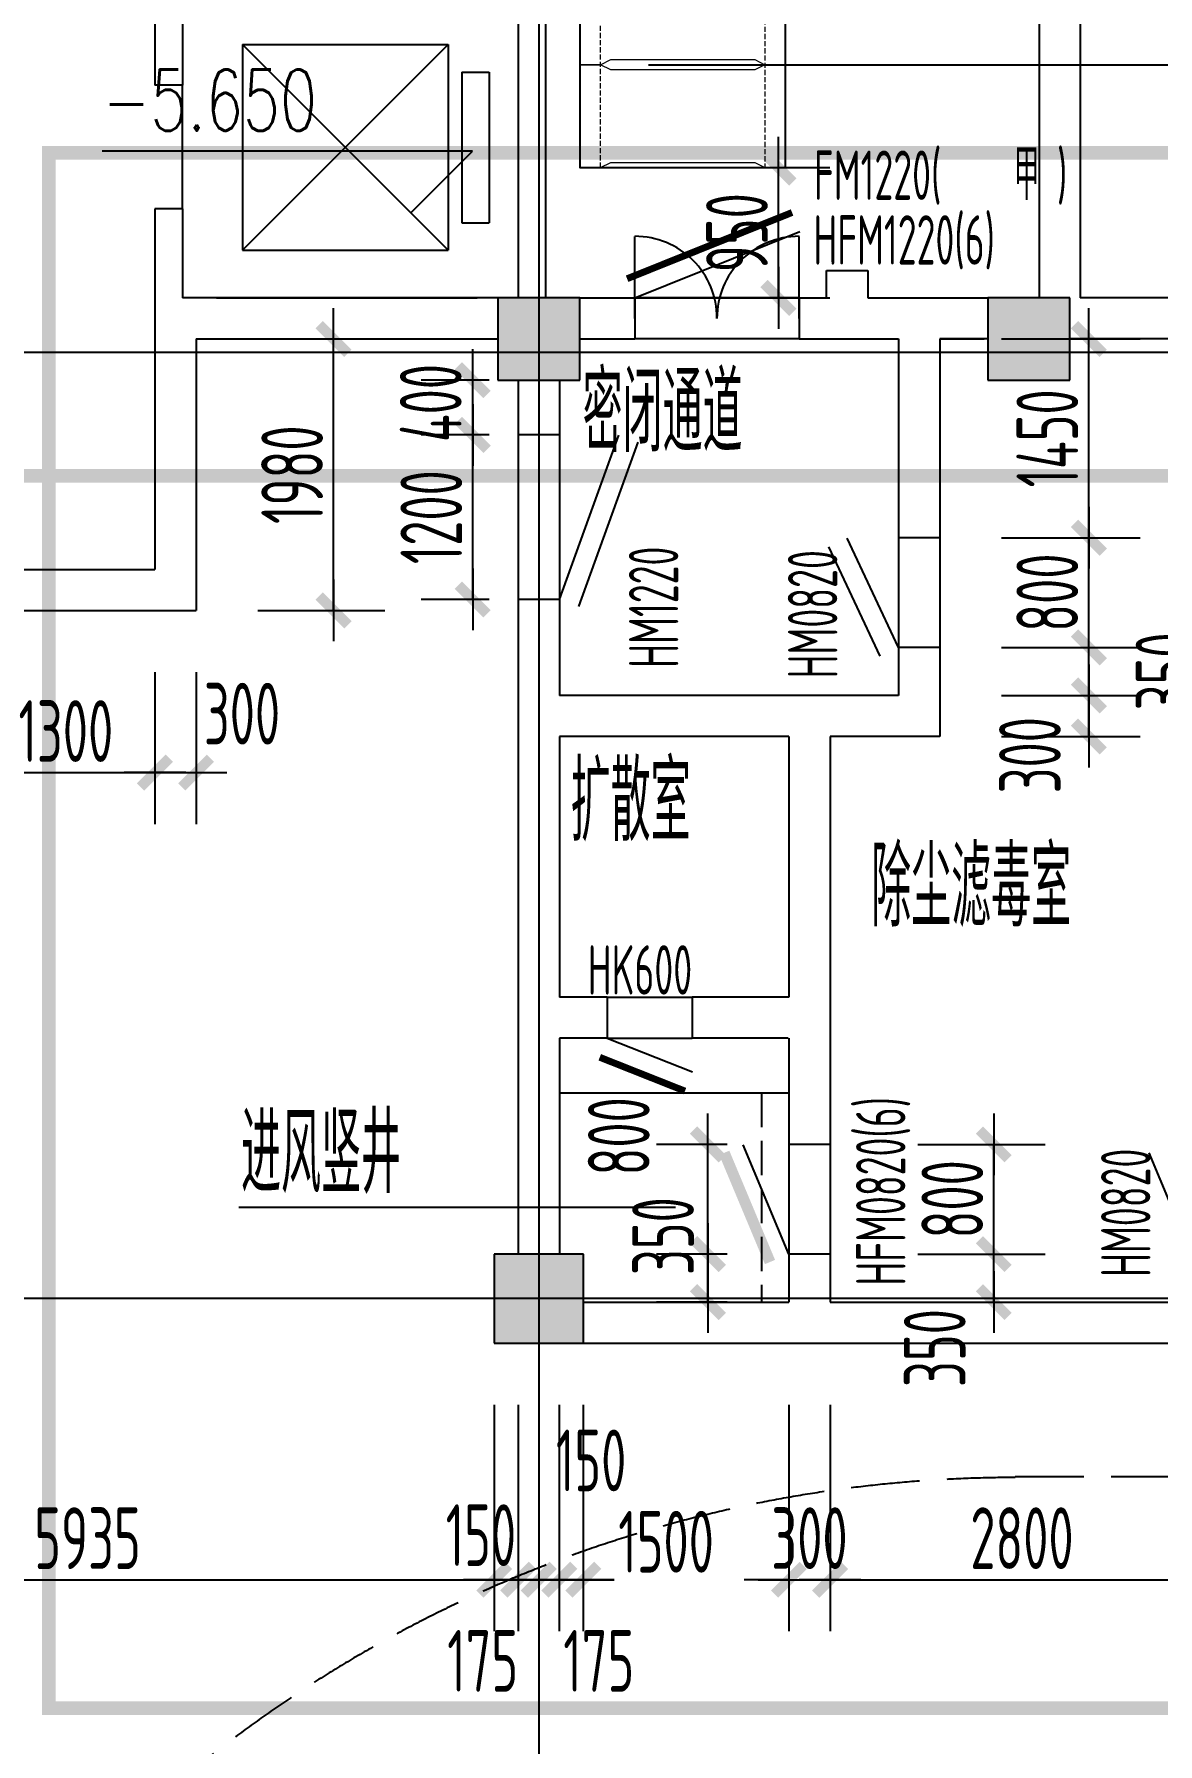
# Model space of a CAD drawing. Extents: x 1596194 to 1987057, y -212608 to 63160.
# Drawn here: x 1738349 to 1746546, y 21163 to 33633 of the extents above; entities that cross this region are included whole.
import ezdxf

# ---------------------------------------------------------------- set-up
doc = ezdxf.new("R2010")
doc.units = 0
doc.header["$LTSCALE"] = 100
doc.header["$MEASUREMENT"] = 0
doc.linetypes.add('DASH', pattern=[0.35, 0.25, -0.1])
doc.linetypes.add('DASH_200', pattern=[0.7, 0.5, -0.2])
doc.layers.get('0').update_dxf_attribs({"linetype": 'CONTINUOUS'})
doc.layers.get('DEFPOINTS').update_dxf_attribs({"linetype": 'CONTINUOUS'})
for name, color, linetype in [('_走道示意', 8, 'CONTINUOUS'), ('COLUMN', 1, 'CONTINUOUS'), ('DOTE', 251, 'CONTINUOUS'), ('PUB_DIM', 3, 'CONTINUOUS'), ('PUB_TEXT', 30, 'CONTINUOUS'), ('SOLID_HATCH', 40, 'CONTINUOUS'), ('STAIR', 5, 'CONTINUOUS'), ('WALL', 2, 'CONTINUOUS'), ('WINDOW', 4, 'CONTINUOUS'), ('图层2', 251, 'CONTINUOUS')]:
    doc.layers.add(name, color=color, linetype=linetype)
doc.layers.add('AXIS', color=3, linetype='CONTINUOUS', lineweight=9)
doc.styles.add('_TCH_DIM', font='SIMPLEX', dxfattribs={"bigfont": 'GBCBIG'})
doc.styles.add('DIM_FONT', font='SYSZ.shx', dxfattribs={"width": 0.7, "bigfont": 'SYFS.shx'})
doc.dimstyles.new('DIMN150', dxfattribs={"dimscale": 1.5, "dimtxt": 300, "dimasz": 1, "dimexe": 250, "dimexo": 300, "dimgap": 30, "dimtad": 1, "dimdec": 0, "dimzin": 0, "dimdsep": 46, "dimtxsty": 'DIM_FONT', "dimblk": 'ARCHTICK', "dimcen": 0.09, "dimclrt": 7, "dimazin": 2, "dimtfac": 1, "dimtdec": 0, "dimtix": 1, "dimtmove": 2, "dimatfit": 3, "dimldrblk": 'DOT', "dimfxl": 0, "dimtolj": 1, "dimtzin": 0, "dimarcsym": 0})

# ---------------------------------------------------------------- blocks, each defined once
blk = doc.blocks.new('_archtick')
blk.add_line((-150, 0), (150, 0))
at = {"const_width": 50}
blk.add_lwpolyline([(-70, -70), (70, 70)], dxfattribs=at)
blk = doc.blocks.new('*D266')
at = {"layer": 'DEFPOINTS', "color": 0}
for p in [(1743264, 24735), (1743855, 24735), (1743855, 24385)]:
    blk.add_point(p, dxfattribs=at)
at = {"layer": 'PUB_DIM', "color": 0, "lineweight": -2}
for p, q in [((1743405, 24735), (1742889, 24735)), ((1743264, 24385), (1743264, 24735)), ((1743405, 24385), (1742889, 24385))]:
    blk.add_line(p, q, dxfattribs=at)
at = {"layer": 'PUB_DIM', "color": 0, "lineweight": -2, "xscale": 1.5, "yscale": 1.5, "zscale": 1.5}
for p, rotation in [((1743264, 24735), 90), ((1743264, 24385), 270)]:
    blk.add_blockref('_archtick', p, dxfattribs=dict(at, rotation=rotation))
at = {"layer": 'PUB_DIM', "color": 7, "insert": (1742937, 24866), "char_height": 450, "attachment_point": 5, "rotation": 90, "style": 'DIM_FONT'}
blk.add_mtext('\\A1;350', dxfattribs=at)
blk = doc.blocks.new('_Dot')
at = {"color": 0, "linetype": 'ByBlock', "lineweight": -2}
blk.add_line((-0.5, 0), (-1, 0), dxfattribs=at)
at = {"color": 0, "linetype": 'ByBlock', "const_width": 0.5}
blk.add_lwpolyline([(-0.25, 0, 1), (0.25, 0, 1)], format="xyb", close=True, dxfattribs=at)
blk = doc.blocks.new('*D267')
at = {"layer": 'DEFPOINTS', "color": 0}
for p in [(1743264, 25535), (1743855, 25535), (1743855, 24735)]:
    blk.add_point(p, dxfattribs=at)
at = {"layer": 'PUB_DIM', "color": 0, "lineweight": -2}
for p, q in [((1743405, 25535), (1742889, 25535)), ((1743264, 24735), (1743264, 25535)), ((1743405, 24735), (1742889, 24735))]:
    blk.add_line(p, q, dxfattribs=at)
at = {"layer": 'PUB_DIM', "color": 0, "lineweight": -2, "xscale": 1.5, "yscale": 1.5, "zscale": 1.5}
for p, rotation in [((1743264, 25535), 90), ((1743264, 24735), 270)]:
    blk.add_blockref('_archtick', p, dxfattribs=dict(at, rotation=rotation))
at = {"layer": 'PUB_DIM', "color": 7, "insert": (1742614, 25594), "char_height": 450, "attachment_point": 5, "rotation": 90, "style": 'DIM_FONT'}
blk.add_mtext('\\A1;800', dxfattribs=at)
blk = doc.blocks.new('*D357')
at = {"layer": 'DEFPOINTS', "color": 0}
for p in [(1744955, 31410), (1746043, 31410), (1744955, 29960)]:
    blk.add_point(p, dxfattribs=at)
at = {"layer": 'PUB_DIM', "color": 0, "lineweight": -2}
for p, q in [((1745405, 31410), (1746418, 31410)), ((1746043, 29960), (1746043, 31410)), ((1745405, 29960), (1746418, 29960))]:
    blk.add_line(p, q, dxfattribs=at)
at = {"layer": 'PUB_DIM', "color": 0, "lineweight": -2, "xscale": 1.5, "yscale": 1.5, "zscale": 1.5}
for p, rotation in [((1746043, 31410), 90), ((1746043, 29960), 270)]:
    blk.add_blockref('_archtick', p, dxfattribs=dict(at, rotation=rotation))
at = {"layer": 'PUB_DIM', "color": 7, "insert": (1745740, 30685), "char_height": 450, "attachment_point": 5, "rotation": 90, "style": 'DIM_FONT'}
blk.add_mtext('\\A1;1450', dxfattribs=at)
blk = doc.blocks.new('*D358')
at = {"layer": 'DEFPOINTS', "color": 0}
for p in [(1744955, 29960), (1746043, 29960), (1744955, 29160)]:
    blk.add_point(p, dxfattribs=at)
at = {"layer": 'PUB_DIM', "color": 0, "lineweight": -2}
for p, q in [((1745405, 29960), (1746418, 29960)), ((1746043, 29960), (1746043, 29962)), ((1746043, 29160), (1746043, 29960)), ((1745405, 29160), (1746418, 29160)), ((1746043, 29160), (1746043, 29159))]:
    blk.add_line(p, q, dxfattribs=at)
at = {"layer": 'PUB_DIM', "color": 0, "lineweight": -2, "xscale": 1.5, "yscale": 1.5, "zscale": 1.5}
for p, rotation in [((1746043, 29960), 270), ((1746043, 29160), 90)]:
    blk.add_blockref('_archtick', p, dxfattribs=dict(at, rotation=rotation))
at = {"layer": 'PUB_DIM', "color": 7, "insert": (1745740, 29560), "char_height": 450, "attachment_point": 5, "rotation": 90, "style": 'DIM_FONT'}
blk.add_mtext('\\A1;800', dxfattribs=at)
blk = doc.blocks.new('*D359')
at = {"layer": 'DEFPOINTS', "color": 0}
for p in [(1744955, 29160), (1746043, 29160), (1744955, 28810)]:
    blk.add_point(p, dxfattribs=at)
at = {"layer": 'PUB_DIM', "color": 0, "lineweight": -2}
for p, q in [((1745405, 29160), (1746418, 29160)), ((1746043, 28810), (1746043, 29160)), ((1745405, 28810), (1746418, 28810))]:
    blk.add_line(p, q, dxfattribs=at)
at = {"layer": 'PUB_DIM', "color": 0, "lineweight": -2, "xscale": 1.5, "yscale": 1.5, "zscale": 1.5}
for p, rotation in [((1746043, 29160), 90), ((1746043, 28810), 270)]:
    blk.add_blockref('_archtick', p, dxfattribs=dict(at, rotation=rotation))
at = {"layer": 'PUB_DIM', "color": 7, "insert": (1746610, 28985), "char_height": 450, "attachment_point": 5, "rotation": 90, "style": 'DIM_FONT'}
blk.add_mtext('\\A1;350', dxfattribs=at)
blk = doc.blocks.new('*D360')
at = {"layer": 'DEFPOINTS', "color": 0}
for p in [(1744955, 28810), (1746043, 28810), (1744955, 28510)]:
    blk.add_point(p, dxfattribs=at)
at = {"layer": 'PUB_DIM', "color": 0, "lineweight": -2}
for p, q in [((1745405, 28810), (1746418, 28810)), ((1746043, 28510), (1746043, 28810)), ((1745405, 28510), (1746418, 28510))]:
    blk.add_line(p, q, dxfattribs=at)
at = {"layer": 'PUB_DIM', "color": 0, "lineweight": -2, "xscale": 1.5, "yscale": 1.5, "zscale": 1.5}
for p, rotation in [((1746043, 28810), 90), ((1746043, 28510), 270)]:
    blk.add_blockref('_archtick', p, dxfattribs=dict(at, rotation=rotation))
at = {"layer": 'PUB_DIM', "color": 7, "insert": (1745613, 28374), "char_height": 450, "attachment_point": 5, "rotation": 90, "style": 'DIM_FONT'}
blk.add_mtext('\\A1;300', dxfattribs=at)
blk = doc.blocks.new('*D361')
at = {"layer": 'DEFPOINTS', "color": 0}
for p in [(1741548, 30710), (1742118, 30710), (1742118, 29510)]:
    blk.add_point(p, dxfattribs=at)
at = {"layer": 'PUB_DIM', "color": 0, "lineweight": -2}
for p, q in [((1741668, 30710), (1741173, 30710)), ((1741548, 29510), (1741548, 30710)), ((1741668, 29510), (1741173, 29510))]:
    blk.add_line(p, q, dxfattribs=at)
at = {"layer": 'PUB_DIM', "color": 0, "lineweight": -2, "xscale": 1.5, "yscale": 1.5, "zscale": 1.5}
for p, rotation in [((1741548, 30710), 90), ((1741548, 29510), 270)]:
    blk.add_blockref('_archtick', p, dxfattribs=dict(at, rotation=rotation))
at = {"layer": 'PUB_DIM', "color": 7, "insert": (1741246, 30110), "char_height": 450, "attachment_point": 5, "rotation": 90, "style": 'DIM_FONT'}
blk.add_mtext('\\A1;1200', dxfattribs=at)
blk = doc.blocks.new('*D362')
at = {"layer": 'DEFPOINTS', "color": 0}
for p in [(1741548, 31110), (1742118, 31110), (1742118, 30710)]:
    blk.add_point(p, dxfattribs=at)
at = {"layer": 'PUB_DIM', "color": 0, "lineweight": -2}
for p, q in [((1741668, 31110), (1741173, 31110)), ((1741548, 30710), (1741548, 31110)), ((1741668, 30710), (1741173, 30710))]:
    blk.add_line(p, q, dxfattribs=at)
at = {"layer": 'PUB_DIM', "color": 0, "lineweight": -2, "xscale": 1.5, "yscale": 1.5, "zscale": 1.5}
for p, rotation in [((1741548, 31110), 90), ((1741548, 30710), 270)]:
    blk.add_blockref('_archtick', p, dxfattribs=dict(at, rotation=rotation))
at = {"layer": 'PUB_DIM', "color": 7, "insert": (1741242, 30943), "char_height": 450, "attachment_point": 5, "rotation": 90, "style": 'DIM_FONT'}
blk.add_mtext('\\A1;400', dxfattribs=at)
blk = doc.blocks.new('*D493')
at = {"layer": 'DEFPOINTS', "color": 0}
for p in [(1744345, 24735), (1745349, 24735), (1744345, 24385)]:
    blk.add_point(p, dxfattribs=at)
at = {"layer": 'PUB_DIM', "color": 0, "lineweight": -2}
for p, q in [((1744795, 24735), (1745724, 24735)), ((1745349, 24385), (1745349, 24735)), ((1744795, 24385), (1745724, 24385))]:
    blk.add_line(p, q, dxfattribs=at)
at = {"layer": 'PUB_DIM', "color": 0, "lineweight": -2, "xscale": 1.5, "yscale": 1.5, "zscale": 1.5}
for p, rotation in [((1745349, 24735), 90), ((1745349, 24385), 270)]:
    blk.add_blockref('_archtick', p, dxfattribs=dict(at, rotation=rotation))
at = {"layer": 'PUB_DIM', "color": 7, "insert": (1744919, 24050), "char_height": 450, "attachment_point": 5, "rotation": 90, "style": 'DIM_FONT'}
blk.add_mtext('\\A1;350', dxfattribs=at)
blk = doc.blocks.new('*D494')
at = {"layer": 'DEFPOINTS', "color": 0}
for p in [(1744345, 25535), (1745349, 25535), (1744345, 24735)]:
    blk.add_point(p, dxfattribs=at)
at = {"layer": 'PUB_DIM', "color": 0, "lineweight": -2}
for p, q in [((1744795, 25535), (1745724, 25535)), ((1745349, 25535), (1745349, 25537)), ((1745349, 24735), (1745349, 25535)), ((1744795, 24735), (1745724, 24735)), ((1745349, 24735), (1745349, 24734))]:
    blk.add_line(p, q, dxfattribs=at)
at = {"layer": 'PUB_DIM', "color": 0, "lineweight": -2, "xscale": 1.5, "yscale": 1.5, "zscale": 1.5}
for p, rotation in [((1745349, 25535), 270), ((1745349, 24735), 90)]:
    blk.add_blockref('_archtick', p, dxfattribs=dict(at, rotation=rotation))
at = {"layer": 'PUB_DIM', "color": 7, "insert": (1745047, 25135), "char_height": 450, "attachment_point": 5, "rotation": 90, "style": 'DIM_FONT'}
blk.add_mtext('\\A1;800', dxfattribs=at)
blk = doc.blocks.new('*D496')
at = {"layer": 'DEFPOINTS', "color": 0}
for p in [(1739530, 31410), (1740533, 31410), (1739530, 29430)]:
    blk.add_point(p, dxfattribs=at)
at = {"layer": 'PUB_DIM', "color": 0, "lineweight": -2}
for p, q in [((1739980, 31410), (1740908, 31410)), ((1740533, 29430), (1740533, 31410)), ((1739980, 29430), (1740908, 29430))]:
    blk.add_line(p, q, dxfattribs=at)
at = {"layer": 'PUB_DIM', "color": 0, "lineweight": -2, "xscale": 1.5, "yscale": 1.5, "zscale": 1.5}
for p, rotation in [((1740533, 31410), 90), ((1740533, 29430), 270)]:
    blk.add_blockref('_archtick', p, dxfattribs=dict(at, rotation=rotation))
at = {"layer": 'PUB_DIM', "color": 7, "insert": (1740231, 30420), "char_height": 450, "attachment_point": 5, "rotation": 90, "style": 'DIM_FONT'}
blk.add_mtext('\\A1;1980', dxfattribs=at)
blk = doc.blocks.new('*D501')
at = {"layer": 'DEFPOINTS', "color": 0}
for p in [(1737930, 29429), (1739230, 29429), (1739230, 28247)]:
    blk.add_point(p, dxfattribs=at)
at = {"layer": 'PUB_DIM', "color": 0, "lineweight": -2}
for p, q in [((1737930, 28979), (1737930, 27872)), ((1739230, 28979), (1739230, 27872)), ((1737930, 28247), (1739230, 28247))]:
    blk.add_line(p, q, dxfattribs=at)
at = {"layer": 'PUB_DIM', "color": 0, "lineweight": -2, "xscale": 1.5, "yscale": 1.5, "zscale": 1.5, "rotation": 180}
blk.add_blockref('_archtick', (1737930, 28247), dxfattribs=at)
at = {"layer": 'PUB_DIM', "color": 0, "lineweight": -2, "xscale": 1.5, "yscale": 1.5, "zscale": 1.5}
blk.add_blockref('_archtick', (1739230, 28247), dxfattribs=at)
at = {"layer": 'PUB_DIM', "color": 7, "insert": (1738580, 28550), "char_height": 450, "attachment_point": 5, "style": 'DIM_FONT'}
blk.add_mtext('\\A1;1300', dxfattribs=at)
blk = doc.blocks.new('*D502')
at = {"layer": 'DEFPOINTS', "color": 0}
for p in [(1739230, 29429), (1739530, 29429), (1739530, 28247)]:
    blk.add_point(p, dxfattribs=at)
at = {"layer": 'PUB_DIM', "color": 0, "lineweight": -2}
for p, q in [((1739230, 28979), (1739230, 27872)), ((1739530, 28979), (1739530, 27872)), ((1739230, 28247), (1739530, 28247))]:
    blk.add_line(p, q, dxfattribs=at)
at = {"layer": 'PUB_DIM', "color": 0, "lineweight": -2, "xscale": 1.5, "yscale": 1.5, "zscale": 1.5, "rotation": 180}
blk.add_blockref('_archtick', (1739230, 28247), dxfattribs=at)
at = {"layer": 'PUB_DIM', "color": 0, "lineweight": -2, "xscale": 1.5, "yscale": 1.5, "zscale": 1.5}
blk.add_blockref('_archtick', (1739530, 28247), dxfattribs=at)
at = {"layer": 'PUB_DIM', "color": 7, "insert": (1739865, 28677), "char_height": 450, "attachment_point": 5, "style": 'DIM_FONT'}
blk.add_mtext('\\A1;300', dxfattribs=at)
blk = doc.blocks.new('*D960')
at = {"layer": 'DEFPOINTS', "color": 0}
for p in [(1735770, 24085), (1741705, 24085), (1741705, 22360)]:
    blk.add_point(p, dxfattribs=at)
at = {"layer": 'PUB_DIM', "color": 0, "lineweight": -2}
for p, q in [((1735770, 23635), (1735770, 21985)), ((1741705, 23635), (1741705, 21985)), ((1735770, 22360), (1741705, 22360))]:
    blk.add_line(p, q, dxfattribs=at)
at = {"layer": 'PUB_DIM', "color": 0, "lineweight": -2, "xscale": 1.5, "yscale": 1.5, "zscale": 1.5, "rotation": 180}
blk.add_blockref('_archtick', (1735770, 22360), dxfattribs=at)
at = {"layer": 'PUB_DIM', "color": 0, "lineweight": -2, "xscale": 1.5, "yscale": 1.5, "zscale": 1.5}
blk.add_blockref('_archtick', (1741705, 22360), dxfattribs=at)
at = {"layer": 'PUB_DIM', "color": 7, "insert": (1738738, 22663), "char_height": 450, "attachment_point": 5, "style": 'DIM_FONT'}
blk.add_mtext('\\A1;5935', dxfattribs=at)
blk = doc.blocks.new('*D961')
at = {"layer": 'DEFPOINTS', "color": 0}
for p in [(1741705, 24085), (1741880, 24085), (1741880, 22360)]:
    blk.add_point(p, dxfattribs=at)
at = {"layer": 'PUB_DIM', "color": 0, "lineweight": -2}
for p, q in [((1741705, 23635), (1741705, 21985)), ((1741880, 23635), (1741880, 21985)), ((1741705, 22360), (1741880, 22360))]:
    blk.add_line(p, q, dxfattribs=at)
at = {"layer": 'PUB_DIM', "color": 0, "lineweight": -2, "xscale": 1.5, "yscale": 1.5, "zscale": 1.5, "rotation": 180}
blk.add_blockref('_archtick', (1741705, 22360), dxfattribs=at)
at = {"layer": 'PUB_DIM', "color": 0, "lineweight": -2, "xscale": 1.5, "yscale": 1.5, "zscale": 1.5}
blk.add_blockref('_archtick', (1741880, 22360), dxfattribs=at)
at = {"layer": 'PUB_DIM', "color": 7, "insert": (1741621, 21768), "char_height": 450, "attachment_point": 5, "style": 'DIM_FONT'}
blk.add_mtext('\\A1;175', dxfattribs=at)
blk = doc.blocks.new('*D962')
at = {"layer": 'DEFPOINTS', "color": 0}
for p in [(1741880, 24085), (1742030, 24085), (1742030, 22360)]:
    blk.add_point(p, dxfattribs=at)
at = {"layer": 'PUB_DIM', "color": 0, "lineweight": -2}
for p, q in [((1741880, 23635), (1741880, 21985)), ((1742030, 23635), (1742030, 21985)), ((1741880, 22360), (1742030, 22360))]:
    blk.add_line(p, q, dxfattribs=at)
at = {"layer": 'PUB_DIM', "color": 0, "lineweight": -2, "xscale": 1.5, "yscale": 1.5, "zscale": 1.5, "rotation": 180}
blk.add_blockref('_archtick', (1741880, 22360), dxfattribs=at)
at = {"layer": 'PUB_DIM', "color": 0, "lineweight": -2, "xscale": 1.5, "yscale": 1.5, "zscale": 1.5}
blk.add_blockref('_archtick', (1742030, 22360), dxfattribs=at)
at = {"layer": 'PUB_DIM', "color": 7, "insert": (1741608, 22685), "char_height": 450, "attachment_point": 5, "style": 'DIM_FONT'}
blk.add_mtext('\\A1;150', dxfattribs=at)
blk = doc.blocks.new('*D963')
at = {"layer": 'DEFPOINTS', "color": 0}
for p in [(1742030, 24085), (1742180, 24085), (1742180, 22360)]:
    blk.add_point(p, dxfattribs=at)
at = {"layer": 'PUB_DIM', "color": 0, "lineweight": -2}
for p, q in [((1742030, 23635), (1742030, 21985)), ((1742180, 23635), (1742180, 21985)), ((1742030, 22360), (1742180, 22360))]:
    blk.add_line(p, q, dxfattribs=at)
at = {"layer": 'PUB_DIM', "color": 0, "lineweight": -2, "xscale": 1.5, "yscale": 1.5, "zscale": 1.5, "rotation": 180}
blk.add_blockref('_archtick', (1742030, 22360), dxfattribs=at)
at = {"layer": 'PUB_DIM', "color": 0, "lineweight": -2, "xscale": 1.5, "yscale": 1.5, "zscale": 1.5}
blk.add_blockref('_archtick', (1742180, 22360), dxfattribs=at)
at = {"layer": 'PUB_DIM', "color": 7, "insert": (1742412, 23230), "char_height": 450, "attachment_point": 5, "style": 'DIM_FONT'}
blk.add_mtext('\\A1;150', dxfattribs=at)
blk = doc.blocks.new('*D964')
at = {"layer": 'DEFPOINTS', "color": 0}
for p in [(1742180, 24085), (1742355, 24085), (1742355, 22360)]:
    blk.add_point(p, dxfattribs=at)
at = {"layer": 'PUB_DIM', "color": 0, "lineweight": -2}
for p, q in [((1742180, 23635), (1742180, 21985)), ((1742355, 23635), (1742355, 21985)), ((1742180, 22360), (1742355, 22360))]:
    blk.add_line(p, q, dxfattribs=at)
at = {"layer": 'PUB_DIM', "color": 0, "lineweight": -2, "xscale": 1.5, "yscale": 1.5, "zscale": 1.5, "rotation": 180}
blk.add_blockref('_archtick', (1742180, 22360), dxfattribs=at)
at = {"layer": 'PUB_DIM', "color": 0, "lineweight": -2, "xscale": 1.5, "yscale": 1.5, "zscale": 1.5}
blk.add_blockref('_archtick', (1742355, 22360), dxfattribs=at)
at = {"layer": 'PUB_DIM', "color": 7, "insert": (1742468, 21768), "char_height": 450, "attachment_point": 5, "style": 'DIM_FONT'}
blk.add_mtext('\\A1;175', dxfattribs=at)
blk = doc.blocks.new('*D965')
at = {"layer": 'DEFPOINTS', "color": 0}
for p in [(1742355, 24085), (1743855, 24085), (1743855, 22360)]:
    blk.add_point(p, dxfattribs=at)
at = {"layer": 'PUB_DIM', "color": 0, "lineweight": -2}
for p, q in [((1742355, 23635), (1742355, 21985)), ((1743855, 23635), (1743855, 21985)), ((1742355, 22360), (1742389, 22360)), ((1743855, 22360), (1743529, 22360))]:
    blk.add_line(p, q, dxfattribs=at)
at = {"layer": 'PUB_DIM', "color": 0, "lineweight": -2, "xscale": 1.5, "yscale": 1.5, "zscale": 1.5, "rotation": 180}
blk.add_blockref('_archtick', (1742355, 22360), dxfattribs=at)
at = {"layer": 'PUB_DIM', "color": 0, "lineweight": -2, "xscale": 1.5, "yscale": 1.5, "zscale": 1.5}
blk.add_blockref('_archtick', (1743855, 22360), dxfattribs=at)
at = {"layer": 'PUB_DIM', "color": 7, "insert": (1742959, 22637), "char_height": 450, "attachment_point": 5, "style": 'DIM_FONT'}
blk.add_mtext('\\A1;1500', dxfattribs=at)
blk = doc.blocks.new('*D966')
at = {"layer": 'DEFPOINTS', "color": 0}
for p in [(1743855, 24085), (1744155, 24085), (1744155, 22360)]:
    blk.add_point(p, dxfattribs=at)
at = {"layer": 'PUB_DIM', "color": 0, "lineweight": -2}
for p, q in [((1743855, 23635), (1743855, 21985)), ((1744155, 23635), (1744155, 21985)), ((1743855, 22360), (1743854, 22360)), ((1743855, 22360), (1744155, 22360)), ((1744155, 22360), (1744157, 22360))]:
    blk.add_line(p, q, dxfattribs=at)
at = {"layer": 'PUB_DIM', "color": 0, "lineweight": -2, "xscale": 1.5, "yscale": 1.5, "zscale": 1.5}
blk.add_blockref('_archtick', (1743855, 22360), dxfattribs=at)
at = {"layer": 'PUB_DIM', "color": 0, "lineweight": -2, "xscale": 1.5, "yscale": 1.5, "zscale": 1.5, "rotation": 180}
blk.add_blockref('_archtick', (1744155, 22360), dxfattribs=at)
at = {"layer": 'PUB_DIM', "color": 7, "insert": (1744005, 22663), "char_height": 450, "attachment_point": 5, "style": 'DIM_FONT'}
blk.add_mtext('\\A1;300', dxfattribs=at)
blk = doc.blocks.new('*D967')
at = {"layer": 'DEFPOINTS', "color": 0}
for p in [(1744155, 24085), (1746955, 24085), (1746955, 22360)]:
    blk.add_point(p, dxfattribs=at)
at = {"layer": 'PUB_DIM', "color": 0, "lineweight": -2}
for p, q in [((1744155, 23635), (1744155, 21985)), ((1746955, 23635), (1746955, 21985)), ((1744155, 22360), (1746955, 22360))]:
    blk.add_line(p, q, dxfattribs=at)
at = {"layer": 'PUB_DIM', "color": 0, "lineweight": -2, "xscale": 1.5, "yscale": 1.5, "zscale": 1.5, "rotation": 180}
blk.add_blockref('_archtick', (1744155, 22360), dxfattribs=at)
at = {"layer": 'PUB_DIM', "color": 0, "lineweight": -2, "xscale": 1.5, "yscale": 1.5, "zscale": 1.5}
blk.add_blockref('_archtick', (1746955, 22360), dxfattribs=at)
at = {"layer": 'PUB_DIM', "color": 7, "insert": (1745555, 22663), "char_height": 450, "attachment_point": 5, "style": 'DIM_FONT'}
blk.add_mtext('\\A1;2800', dxfattribs=at)
blk = doc.blocks.new('*D1063')
at = {"layer": 'DEFPOINTS', "color": 0}
for p in [(1742080, 32660), (1743778, 32660), (1742080, 31710)]:
    blk.add_point(p, dxfattribs=at)
at = {"layer": 'PUB_DIM', "color": 0, "lineweight": -2}
for p, q in [((1742530, 32660), (1744153, 32660)), ((1743778, 31710), (1743778, 32660)), ((1742530, 31710), (1744153, 31710))]:
    blk.add_line(p, q, dxfattribs=at)
at = {"layer": 'PUB_DIM', "color": 0, "lineweight": -2, "xscale": 1.5, "yscale": 1.5, "zscale": 1.5}
for p, rotation in [((1743778, 32660), 90), ((1743778, 31710), 270)]:
    blk.add_blockref('_archtick', p, dxfattribs=dict(at, rotation=rotation))
at = {"layer": 'PUB_DIM', "color": 7, "insert": (1743476, 32185), "char_height": 450, "attachment_point": 5, "rotation": 90, "style": 'DIM_FONT'}
blk.add_mtext('\\A1;950', dxfattribs=at)
blk = doc.blocks.new('A$C48F76036')
at = {"layer": 'AXIS', "color": 6, "linetype": 'DASH'}
for p, q in [((0, 900), (1000, 900)), ((1000, 100), (0, 100))]:
    blk.add_line(p, q, dxfattribs=at)
at = {"layer": 'AXIS', "color": 6}
for points in [[(500, 0), (500, 100), (475, 150), (475, 850), (500, 900), (500, 1000), (0, 1000), (0, 900), (25, 850), (25, 150), (0, 100), (0, 0), (500, 0)], [(1000, 0), (1000, 100), (975, 150), (975, 850), (1000, 900), (1000, 1000), (500, 1000), (500, 900), (525, 850), (525, 150), (500, 100), (500, 0), (1000, 0)]]:
    blk.add_lwpolyline(points, close=True, dxfattribs=at)
at = {"layer": 'WINDOW'}
blk.add_lwpolyline([(0, 0), (1000, 0), (1000, 1000), (0, 1000)], close=True, dxfattribs=at)
blk = doc.blocks.new('M_A3PTU')
for p, q in [((-0.5, 0), (-0.499, -0.498)), ((0.5, 0), (0.499, -0.498))]:
    blk.add_line(p, q)
for centre, start, end in [((-0.498, -0.001), 269.885, 0.0763), ((0.498, -0.001), 179.9237, 270.115)]:
    blk.add_arc(centre, 0.498, start, end)
blk = doc.blocks.new('TI2')
at = {"layer": 'STAIR'}
for p, q in [((0, 1500), (1500, 0)), ((0, 1500), (0, 0)), ((1500, 1500), (0, 0)), ((0, 1500), (1500, 1500)), ((1500, 1500), (1500, 0)), ((1600, 1300), (1600, 200)), ((1600, 1300), (1800, 1300)), ((1800, 1300), (1800, 200)), ((1600, 200), (1800, 200)), ((0, 0), (1500, 0))]:
    blk.add_line(p, q, dxfattribs=at)
blk = doc.blocks.new('_fzh')
for p, q in [((-0.5, 0.5), (-0.5, -0.5)), ((0.5, 0.5), (-0.5, 0.5)), ((0.5, -0.5), (0.5, 0.5)), ((-0.5, -0.5), (0.5, -0.5))]:
    blk.add_line(p, q)
at = {"layer": 'SOLID_HATCH'}
blk.add_solid([(0.5, 0.5), (0.5, -0.5), (-0.5, 0.5), (-0.5, -0.5)], dxfattribs=at)

msp = doc.modelspace()

# ---------------------------------------------------------------- linework, layer by layer
at = {"layer": '_走道示意', "linetype": 'DASH_200', "ltscale": 10}
msp.add_line((1745506, 23113.134), (1792430.206, 23113.134), dxfattribs=at)
msp.add_arc((1745506, 13605.278), 9500, 90, 144.6890772, dxfattribs=at)
at = {"layer": 'DOTE'}
for p, q in [((1742030.206, 50334.236), (1742030.206, -36126.938)), ((1799629.617, 31310.131), (1638383.856, 31310.131)), ((1799629.617, 24410.131), (1638383.856, 24410.131))]:
    msp.add_line(p, q, dxfattribs=at)
at = {"layer": 'PUB_DIM'}
for p, q in [((1741545.888, 32778.947), (1738845.888, 32778.947)), ((1741095.888, 32328.947), (1740645.888, 32778.947)), ((1741095.888, 32328.947), (1741545.888, 32778.947))]:
    msp.add_line(p, q, dxfattribs=at)
at = {"layer": 'PUB_TEXT'}
for p, q in [((1742831.168, 33410.235), (1750297.402, 33410.235)), ((1743026.669, 25074.477), (1739842.644, 25074.477))]:
    msp.add_line(p, q, dxfattribs=at)
at = {"layer": 'STAIR'}
msp.add_line((1739430.206, 32360.131), (1739430.206, 33260.131), dxfattribs=at)
at = {"layer": 'WALL'}
for p, q in [((1745980.206, 38510.131), (1745980.206, 31710.131)), ((1742080.206, 38210.131), (1742080.206, 31710.131)), ((1745680.206, 38210.131), (1745680.206, 31710.131)), ((1739230.206, 34760.131), (1739230.206, 33260.131)), ((1739430.206, 33910.131), (1739430.206, 33260.131)), ((1741880.206, 33910.131), (1741880.206, 31710.131)), ((1739430.206, 33260.131), (1739230.206, 33260.131)), ((1739230.206, 32360.131), (1739230.206, 31510.131)), ((1739430.206, 32360.131), (1739230.206, 32360.131)), ((1739430.206, 32360.131), (1739430.206, 31710.131)), ((1744130.206, 31910.131), (1744430.206, 31910.131)), ((1744130.206, 31710.131), (1744130.206, 31910.131)), ((1744430.206, 31910.131), (1744430.206, 31710.131)), ((1741730.206, 31710.131), (1739430.206, 31710.131)), ((1739679.826, 31710.131), (1741580.206, 31710.131)), ((1742330.206, 31710.131), (1742730.206, 31710.131)), ((1742730.206, 31710.131), (1742730.206, 31410.131)), ((1743930.206, 31710.131), (1744130.206, 31710.131)), ((1743930.206, 31710.131), (1743930.206, 31410.131)), ((1744430.206, 31710.131), (1745305.206, 31710.131)), ((1759730.206, 31710.131), (1745980.206, 31710.131)), ((1739230.206, 31510.131), (1739230.206, 29729.401)), ((1739530.206, 31410.131), (1739530.206, 29429.401)), ((1739530.206, 31410.131), (1741730.206, 31410.131)), ((1742330.206, 31410.131), (1742730.206, 31410.131)), ((1743930.206, 31410.131), (1744655.206, 31410.131)), ((1744655.206, 31410.131), (1744655.206, 29960.131)), ((1745305.206, 31410.131), (1744955.206, 31410.131)), ((1744955.206, 31410.131), (1744955.206, 29960.131)), ((1744955.206, 31410.131), (1745280.206, 31410.131)), ((1746955.206, 31410.131), (1745905.206, 31410.131)), ((1741880.206, 31110.131), (1741880.206, 30710.131)), ((1742180.206, 31110.131), (1742180.206, 30710.131)), ((1742180.206, 30710.131), (1741880.206, 30710.131)), ((1744955.206, 29960.131), (1744655.206, 29960.131)), ((1737930.206, 29729.401), (1739230.206, 29729.401)), ((1737430.206, 29429.401), (1739530.206, 29429.401)), ((1741880.206, 29510.131), (1741880.206, 24735.131)), ((1742180.206, 29510.131), (1741880.206, 29510.131)), ((1742180.206, 29510.131), (1742180.206, 28810.131)), ((1744655.206, 29160.131), (1744655.206, 28810.131)), ((1744955.206, 29160.131), (1744655.206, 29160.131)), ((1744955.206, 29160.131), (1744955.206, 28510.131)), ((1744655.206, 28810.131), (1742180.206, 28810.131)), ((1742180.206, 28510.131), (1742180.206, 26610.131)), ((1743855.206, 28510.131), (1742180.206, 28510.131)), ((1743855.206, 28510.131), (1743855.206, 26610.131)), ((1744155.206, 28510.131), (1744155.206, 25535.131)), ((1744955.206, 28510.131), (1744155.206, 28510.131)), ((1742530.206, 26610.131), (1742180.206, 26610.131)), ((1742530.206, 26610.131), (1742530.206, 26310.131)), ((1743150.206, 26610.131), (1743150.206, 26310.131)), ((1743855.206, 26610.131), (1743150.206, 26610.131)), ((1742530.206, 26310.131), (1742180.206, 26310.131)), ((1742180.206, 26310.131), (1742180.206, 24735.131)), ((1743848.483, 26310.131), (1743150.206, 26310.131)), ((1743855.206, 26310.131), (1743855.206, 25535.131)), ((1744155.206, 25535.131), (1743855.206, 25535.131)), ((1743855.206, 24735.131), (1743855.206, 24385.131)), ((1744155.206, 24735.131), (1743855.206, 24735.131)), ((1744155.206, 24735.131), (1744155.206, 24385.131)), ((1742355.206, 24385.131), (1743855.206, 24385.131)), ((1744155.206, 24385.131), (1746955.206, 24385.131)), ((1742355.206, 24085.131), (1747255.206, 24085.131))]:
    msp.add_line(p, q, dxfattribs=at)
at = {"layer": 'WINDOW'}
for p, q in [((1742730.206, 31710.131), (1743933.757, 32193.207)), ((1743930.206, 31710.131), (1742730.206, 31710.131)), ((1743930.206, 31410.131), (1742730.206, 31410.131)), ((1741880.206, 30710.131), (1741880.206, 29510.131)), ((1742180.206, 30710.131), (1742180.206, 29510.131)), ((1742180.206, 29510.131), (1742614.694, 30708.163)), ((1742321.219, 29458.991), (1742755.707, 30657.022)), ((1744655.206, 29160.131), (1744280.753, 29957.084)), ((1744655.206, 29960.131), (1744655.206, 29160.131)), ((1744955.206, 29960.131), (1744955.206, 29160.131)), ((1744519.445, 29096.343), (1744144.992, 29893.296)), ((1742530.206, 26610.131), (1743150.206, 26610.131)), ((1742530.206, 26310.131), (1743152.004, 26063.446)), ((1742530.206, 26310.131), (1743150.206, 26310.131)), ((1743848.483, 25910.131), (1742180.206, 25910.131)), ((1743855.206, 24735.131), (1743521.75, 25531.835)), ((1743855.206, 25535.131), (1743855.206, 24735.131)), ((1744155.206, 25535.131), (1744155.206, 24735.131)), ((1746816.837, 24677.218), (1746483.381, 25473.921))]:
    msp.add_line(p, q, dxfattribs=at)
at = {"layer": 'WINDOW', "linetype": 'DASH', "ltscale": 10}
msp.add_line((1743655.206, 25910.131), (1743655.206, 24385.131), dxfattribs=at)
at = {"layer": 'WINDOW'}
for points, const_width in [([(1742674.332, 31849.337), (1743877.884, 32332.412)], 50), ([(1742474.891, 26170.703), (1743096.688, 25924.017)], 50), ([(1743716.837, 24677.218), (1743383.381, 25473.921)], 80)]:
    msp.add_lwpolyline(points, dxfattribs=dict(at, const_width=const_width))
at = {"layer": '图层2', "linetype": 'DASH', "ltscale": 10, "const_width": 100}
for points in [[(1737455.932, 39758.226), (1747519.554, 39758.226), (1747519.554, 30412.705), (1737455.932, 30412.705)], [(1738456.648, 32768.422), (1752520.27, 32768.422), (1752520.27, 21422.901), (1738456.648, 21422.901)]]:
    msp.add_lwpolyline(points, close=True, dxfattribs=at)

# ---------------------------------------------------------------- block references
at = {"layer": 'AXIS', "xscale": 1.5, "yscale": 1.5, "zscale": 1.5, "rotation": 89.99944780855408}
msp.add_blockref('A$C48F76036', (1743830.206, 32660.126), dxfattribs=at)
at = {"layer": 'COLUMN'}
for p, xscale, yscale, zscale in [((1742030.206, 31410.131), 600, 600, 600), ((1745605.206, 31410.131), 600, 600, 600), ((1742030.206, 24410.131), 650, 650, 650)]:
    msp.add_blockref('_fzh', p, dxfattribs=dict(at, xscale=xscale, yscale=yscale, zscale=zscale))
at = {"layer": 'STAIR'}
msp.add_blockref('TI2', (1739867.886, 32056.949), dxfattribs=at)
at = {"layer": 'WINDOW', "xscale": 1200, "yscale": 1200, "zscale": 1200, "rotation": 180}
msp.add_blockref('M_A3PTU', (1743330.206, 31560.131), dxfattribs=at)

# ---------------------------------------------------------------- texts
at = {"layer": 'PUB_TEXT'}
for s, height, style, width, p in [('-5.650', 446.25, '_TCH_DIM', 0.705882, (1738845.888, 32928.947)), ('FM1220(', 360, 'DIM_FONT', 0.65625, (1744037.253, 32424.608)), ('甲', 372.047, 'DIM_FONT', 0.7, (1745496.003, 32424.608)), (')', 360, 'DIM_FONT', 0.65625, (1745811.003, 32424.608)), ('HFM1220(6)', 360, 'DIM_FONT', 0.65625, (1744033.391, 31952.39)), ('密闭通道', 578.7402, 'DIM_FONT', 0.7, (1742349.947, 30584.782)), ('扩散室', 578.7402, 'DIM_FONT', 0.7, (1742262.885, 27748.044)), ('除尘滤毒室', 578.7402, 'DIM_FONT', 0.7, (1744455.008, 27123.743)), ('HK600', 360, 'DIM_FONT', 0.65625, (1742387.009, 26627.975)), ('进风竖井', 578.7402, 'DIM_FONT', 0.7, (1739858.11, 25180.513))]:
    msp.add_text(s, height=height, dxfattribs=dict(at, style=style, width=width)).set_placement(p)
at = {"layer": 'PUB_TEXT', "style": 'DIM_FONT', "width": 0.65625}
for s, p in [('HM1220', (1743047.736, 29011.499)), ('HM0820', (1744208.105, 28933.858)), ('HFM0820(6)', (1744704.856, 24504.881)), ('HM0820', (1746491.945, 24568.41))]:
    msp.add_text(s, height=360, rotation=90, dxfattribs=at).set_placement(p)

# ---------------------------------------------------------------- dimensions: what is measured, and where the dimension line sits
at = {"layer": 'PUB_DIM'}
for p1, p2, distance, picture, middle in [((1742080.206, 31710.131), (1742080.206, 32660.141), -1697.603, '*D1063', (1743475.666, 32185.136)), ((1739530.206, 29430.401), (1739530.206, 31410.131), -1003.241, '*D496', (1740231.304, 30420.266)), ((1744955.206, 29960.131), (1744955.206, 31410.131), -1087.34, '*D357', (1745740.403, 30685.131)), ((1742118.204, 29510.131), (1742118.204, 30710.131), 570.134, '*D361', (1741245.928, 30110.131)), ((1744955.206, 29160.131), (1744955.206, 29960.131), -1087.34, '*D358', (1745740.403, 29560.131)), ((1737930.206, 29429.401), (1739230.206, 29429.401), -1182.021, '*D501', (1738580.206, 28549.522)), ((1744345.198, 24735.131), (1744345.198, 25535.131), -1003.735, '*D494', (1745046.79, 25135.131)), ((1735770.206, 24085.131), (1741705.206, 24085.131), -1724.642, '*D960', (1738737.706, 22662.632)), ((1743855.483, 24085.131), (1744155.483, 24085.131), -1724.642, '*D966', (1744005.483, 22662.632)), ((1744155.483, 24085.131), (1746955.206, 24085.131), -1724.642, '*D967', (1745555.344, 22662.632))]:
    dim = msp.add_aligned_dim(p1=p1, p2=p2, distance=distance, dimstyle='DIMN150', dxfattribs=at)
    dim.commit()
    dim.dimension.update_dxf_attribs({"geometry": picture, "text_midpoint": middle})
for base, p1, p2, angle, picture, middle in [((1741548.071, 31110.131), (1742118.204, 30710.131), (1742118.204, 31110.131), 90, '*D362', (1741242.153, 30942.732)), ((1739530.206, 28247.38), (1739230.206, 29429.401), (1739530.206, 29429.401), 0, '*D502', (1739865.206, 28677.38)), ((1746042.546, 29160.131), (1744955.206, 28810.131), (1744955.206, 29160.131), 90, '*D359', (1746609.828, 28985.131)), ((1746042.546, 28810.131), (1744955.206, 28510.131), (1744955.206, 28810.131), 90, '*D360', (1745612.546, 28373.804)), ((1743264.115, 25535.131), (1743855.206, 24735.131), (1743855.206, 25535.131), 90, '*D267', (1742614.479, 25593.606)), ((1743264.115, 24735.131), (1743855.206, 24385.131), (1743855.206, 24735.131), 90, '*D266', (1742937.065, 24865.969)), ((1745348.933, 24735.131), (1744345.198, 24385.131), (1744345.198, 24735.131), 90, '*D493', (1744918.933, 24050.131)), ((1742030.206, 22360.489), (1741880.206, 24085.131), (1742030.206, 24085.131), 0, '*D962', (1741607.862, 22685.315)), ((1741880.206, 22360.489), (1741705.206, 24085.131), (1741880.206, 24085.131), 0, '*D961', (1741621.375, 21768.011)), ((1742180.206, 22360.489), (1742030.206, 24085.131), (1742180.206, 24085.131), 0, '*D963', (1742412.25, 23230.04)), ((1742355.206, 22360.489), (1742180.206, 24085.131), (1742355.206, 24085.131), 0, '*D964', (1742467.753, 21768.011)), ((1743855.483, 22360.489), (1742355.206, 24085.131), (1743855.483, 24085.131), 0, '*D965', (1742959.229, 22636.858))]:
    dim = msp.add_linear_dim(base=base, p1=p1, p2=p2, angle=angle, dimstyle='DIMN150', dxfattribs=at)
    dim.commit()
    dim.dimension.update_dxf_attribs({"geometry": picture, "text_midpoint": middle, "dimtype": 129})

doc.saveas('drawing.dxf')
